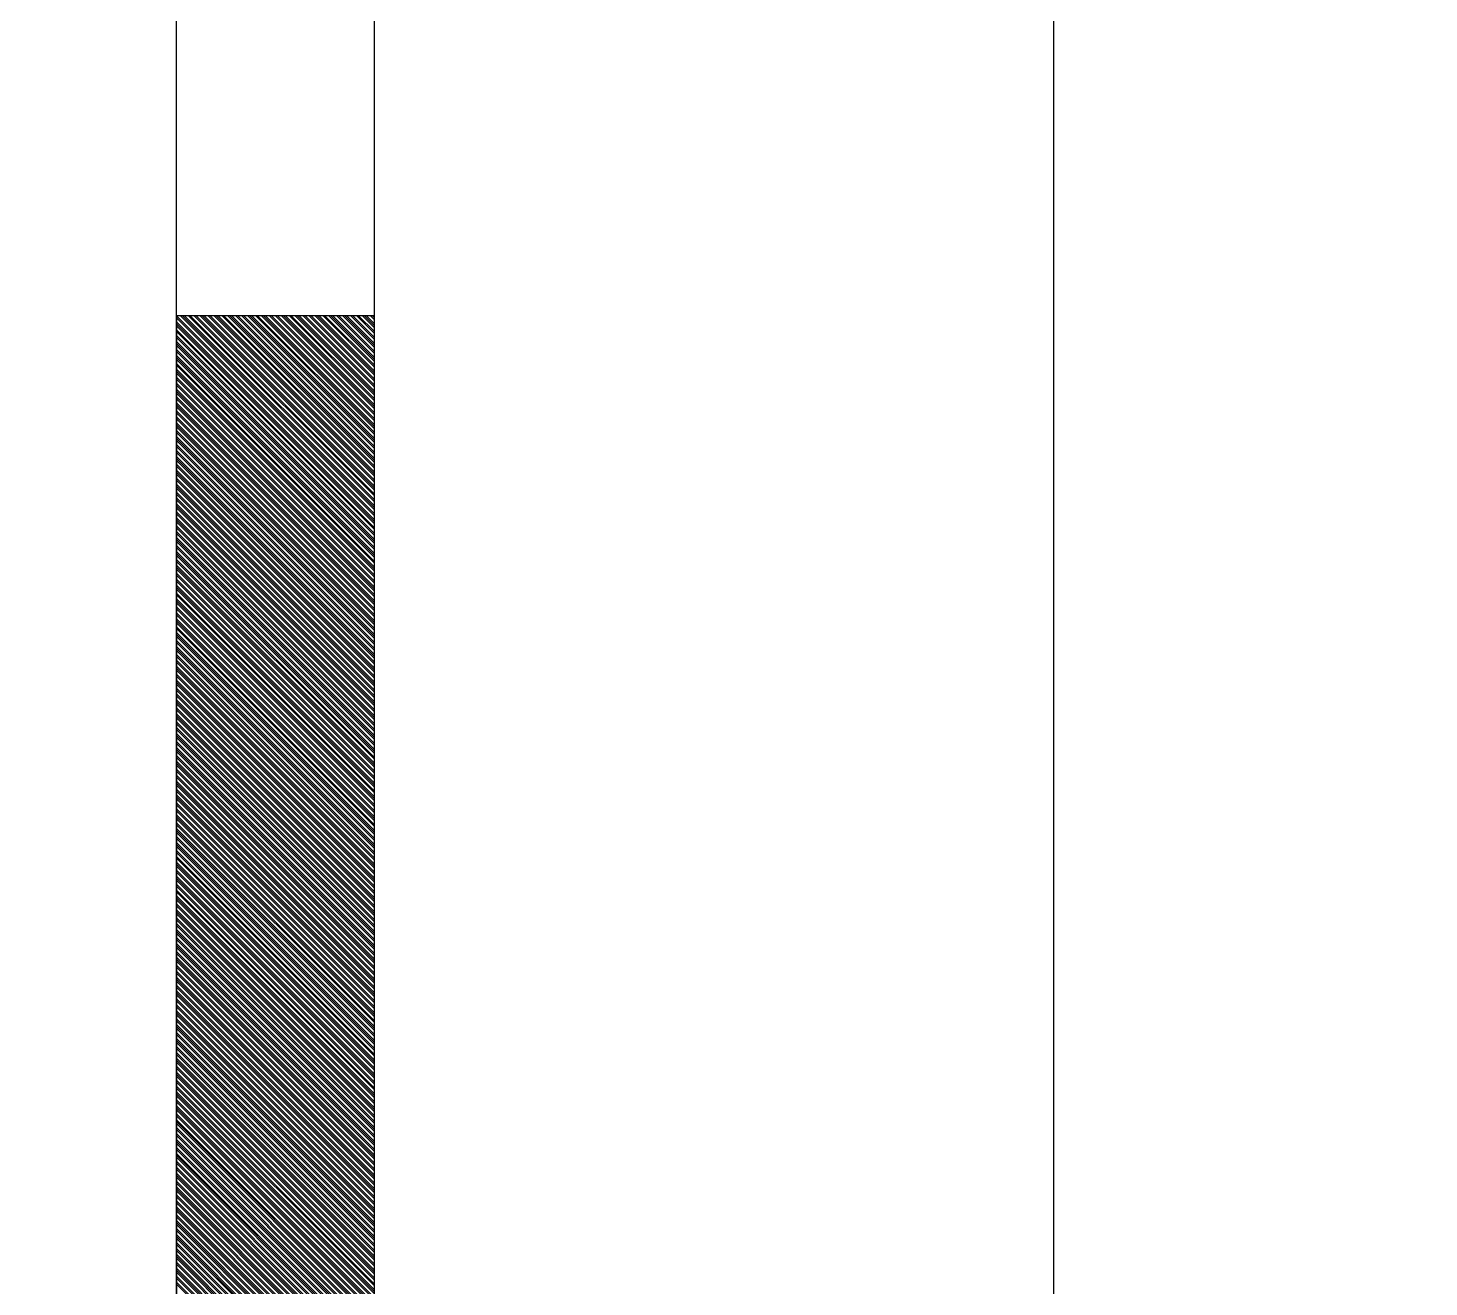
# Model space of a CAD drawing. Extents: x 731154 to 731744, y 4379381 to 4380408.
# Drawn here: x 731392.92 to 731399.99, y 4380316.11 to 4380322.46 of the extents above; entities that cross this region are included whole.
import ezdxf

# ---------------------------------------------------------------- set-up
doc = ezdxf.new("R2010")
doc.units = 0
doc.layers.get('0').update_dxf_attribs({"linetype": 'CONTINUOUS'})

msp = doc.modelspace()

# ---------------------------------------------------------------- linework, layer by layer
at = {"color": 0, "linetype": 'CONTINUOUS'}
for p, q in [((731393.67, 4380281.01), (731393.67, 4380381.01)), ((731393.67, 4380281.01), (731393.67, 4380381.01)), ((731394.67, 4380281.01), (731394.67, 4380381.01)), ((731394.67, 4380281.01), (731394.67, 4380381.01)), ((731394.67, 4380320.01), (731393.67, 4380321.01)), ((731394.67, 4380320.01), (731393.67, 4380321.01)), ((731394.67, 4380320), (731393.67, 4380321)), ((731394.67, 4380320), (731393.67, 4380321)), ((731394.67, 4380320.03), (731393.69, 4380321.01)), ((731394.67, 4380320.03), (731393.69, 4380321.01)), ((731394.67, 4380320.04), (731393.7, 4380321.01)), ((731394.67, 4380320.04), (731393.7, 4380321.01)), ((731394.67, 4380320.05), (731393.71, 4380321.01)), ((731394.67, 4380320.05), (731393.71, 4380321.01)), ((731394.67, 4380320.07), (731393.73, 4380321.01)), ((731394.67, 4380320.07), (731393.73, 4380321.01)), ((731394.67, 4380320.08), (731393.74, 4380321.01)), ((731394.67, 4380320.08), (731393.74, 4380321.01)), ((731394.67, 4380320.1), (731393.76, 4380321.01)), ((731394.67, 4380320.1), (731393.76, 4380321.01)), ((731394.67, 4380320.11), (731393.77, 4380321.01)), ((731394.67, 4380320.11), (731393.77, 4380321.01)), ((731394.67, 4380320.13), (731393.79, 4380321.01)), ((731394.67, 4380320.13), (731393.79, 4380321.01)), ((731394.67, 4380320.14), (731393.8, 4380321.01)), ((731394.67, 4380320.14), (731393.8, 4380321.01)), ((731394.67, 4380320.15), (731393.81, 4380321.01)), ((731394.67, 4380320.15), (731393.81, 4380321.01)), ((731394.67, 4380320.17), (731393.83, 4380321.01)), ((731394.67, 4380320.17), (731393.83, 4380321.01)), ((731394.67, 4380320.18), (731393.84, 4380321.01)), ((731394.67, 4380320.18), (731393.84, 4380321.01)), ((731394.67, 4380320.2), (731393.86, 4380321.01)), ((731394.67, 4380320.2), (731393.86, 4380321.01)), ((731394.67, 4380320.21), (731393.87, 4380321.01)), ((731394.67, 4380320.21), (731393.87, 4380321.01)), ((731394.67, 4380320.22), (731393.88, 4380321.01)), ((731394.67, 4380320.22), (731393.88, 4380321.01)), ((731394.67, 4380320.24), (731393.9, 4380321.01)), ((731394.67, 4380320.24), (731393.9, 4380321.01)), ((731394.67, 4380320.25), (731393.91, 4380321.01)), ((731394.67, 4380320.25), (731393.91, 4380321.01)), ((731394.67, 4380320.27), (731393.93, 4380321.01)), ((731394.67, 4380320.27), (731393.93, 4380321.01)), ((731394.67, 4380320.28), (731393.94, 4380321.01)), ((731394.67, 4380320.28), (731393.94, 4380321.01)), ((731394.67, 4380320.29), (731393.95, 4380321.01)), ((731394.67, 4380320.29), (731393.95, 4380321.01)), ((731394.67, 4380320.31), (731393.97, 4380321.01)), ((731394.67, 4380320.31), (731393.97, 4380321.01)), ((731394.67, 4380320.32), (731393.98, 4380321.01)), ((731394.67, 4380320.32), (731393.98, 4380321.01)), ((731394.67, 4380320.34), (731394, 4380321.01)), ((731394.67, 4380320.34), (731394, 4380321.01)), ((731394.67, 4380320.35), (731394.01, 4380321.01)), ((731394.67, 4380320.35), (731394.01, 4380321.01)), ((731394.67, 4380320.37), (731394.03, 4380321.01)), ((731394.67, 4380320.37), (731394.03, 4380321.01)), ((731394.67, 4380320.38), (731394.04, 4380321.01)), ((731394.67, 4380320.38), (731394.04, 4380321.01)), ((731394.67, 4380320.39), (731394.05, 4380321.01)), ((731394.67, 4380320.39), (731394.05, 4380321.01)), ((731394.67, 4380320.41), (731394.07, 4380321.01)), ((731394.67, 4380320.41), (731394.07, 4380321.01)), ((731394.67, 4380320.42), (731394.08, 4380321.01)), ((731394.67, 4380320.42), (731394.08, 4380321.01)), ((731394.67, 4380320.44), (731394.1, 4380321.01)), ((731394.67, 4380320.44), (731394.1, 4380321.01)), ((731394.67, 4380320.45), (731394.11, 4380321.01)), ((731394.67, 4380320.45), (731394.11, 4380321.01)), ((731394.67, 4380320.46), (731394.12, 4380321.01)), ((731394.67, 4380320.46), (731394.12, 4380321.01)), ((731394.67, 4380320.48), (731394.14, 4380321.01)), ((731394.67, 4380320.48), (731394.14, 4380321.01)), ((731394.67, 4380320.49), (731394.15, 4380321.01)), ((731394.67, 4380320.49), (731394.15, 4380321.01)), ((731394.67, 4380320.51), (731394.17, 4380321.01)), ((731394.67, 4380320.51), (731394.17, 4380321.01)), ((731394.67, 4380320.52), (731394.18, 4380321.01)), ((731394.67, 4380320.52), (731394.18, 4380321.01)), ((731394.67, 4380320.54), (731394.2, 4380321.01)), ((731394.67, 4380320.54), (731394.2, 4380321.01)), ((731394.67, 4380320.55), (731394.21, 4380321.01)), ((731394.67, 4380320.55), (731394.21, 4380321.01)), ((731394.67, 4380320.56), (731394.22, 4380321.01)), ((731394.67, 4380320.56), (731394.22, 4380321.01)), ((731394.67, 4380320.58), (731394.24, 4380321.01)), ((731394.67, 4380320.58), (731394.24, 4380321.01)), ((731394.67, 4380320.59), (731394.25, 4380321.01)), ((731394.67, 4380320.59), (731394.25, 4380321.01)), ((731394.67, 4380320.61), (731394.27, 4380321.01)), ((731394.67, 4380320.61), (731394.27, 4380321.01)), ((731394.67, 4380320.62), (731394.28, 4380321.01)), ((731394.67, 4380320.62), (731394.28, 4380321.01)), ((731394.67, 4380320.63), (731394.29, 4380321.01)), ((731394.67, 4380320.63), (731394.29, 4380321.01)), ((731394.67, 4380320.65), (731394.31, 4380321.01)), ((731394.67, 4380320.65), (731394.31, 4380321.01)), ((731394.67, 4380320.66), (731394.32, 4380321.01)), ((731394.67, 4380320.66), (731394.32, 4380321.01)), ((731394.67, 4380320.68), (731394.34, 4380321.01)), ((731394.67, 4380320.68), (731394.34, 4380321.01)), ((731394.67, 4380320.69), (731394.35, 4380321.01)), ((731394.67, 4380320.69), (731394.35, 4380321.01)), ((731394.67, 4380320.71), (731394.37, 4380321.01)), ((731394.67, 4380320.71), (731394.37, 4380321.01)), ((731394.67, 4380320.72), (731394.38, 4380321.01)), ((731394.67, 4380320.72), (731394.38, 4380321.01)), ((731394.67, 4380320.73), (731394.39, 4380321.01)), ((731394.67, 4380320.73), (731394.39, 4380321.01)), ((731394.67, 4380320.75), (731394.41, 4380321.01)), ((731394.67, 4380320.75), (731394.41, 4380321.01)), ((731394.67, 4380320.76), (731394.42, 4380321.01)), ((731394.67, 4380320.76), (731394.42, 4380321.01)), ((731394.67, 4380320.78), (731394.44, 4380321.01)), ((731394.67, 4380320.78), (731394.44, 4380321.01)), ((731394.67, 4380320.79), (731394.45, 4380321.01)), ((731394.67, 4380320.79), (731394.45, 4380321.01)), ((731394.67, 4380320.8), (731394.46, 4380321.01)), ((731394.67, 4380320.8), (731394.46, 4380321.01)), ((731394.67, 4380320.82), (731394.48, 4380321.01)), ((731394.67, 4380320.82), (731394.48, 4380321.01)), ((731394.67, 4380320.83), (731394.49, 4380321.01)), ((731394.67, 4380320.83), (731394.49, 4380321.01)), ((731394.67, 4380320.85), (731394.51, 4380321.01)), ((731394.67, 4380320.85), (731394.51, 4380321.01)), ((731394.67, 4380320.86), (731394.52, 4380321.01)), ((731394.67, 4380320.86), (731394.52, 4380321.01)), ((731394.67, 4380320.87), (731394.53, 4380321.01)), ((731394.67, 4380320.87), (731394.53, 4380321.01)), ((731394.67, 4380320.89), (731394.55, 4380321.01)), ((731394.67, 4380320.89), (731394.55, 4380321.01)), ((731394.67, 4380320.9), (731394.56, 4380321.01)), ((731394.67, 4380320.9), (731394.56, 4380321.01)), ((731394.67, 4380320.92), (731394.58, 4380321.01)), ((731394.67, 4380320.92), (731394.58, 4380321.01)), ((731394.67, 4380320.93), (731394.59, 4380321.01)), ((731394.67, 4380320.93), (731394.59, 4380321.01)), ((731394.67, 4380320.95), (731394.61, 4380321.01)), ((731394.67, 4380320.95), (731394.61, 4380321.01)), ((731394.67, 4380320.96), (731394.62, 4380321.01)), ((731394.67, 4380320.96), (731394.62, 4380321.01)), ((731394.67, 4380320.97), (731394.63, 4380321.01)), ((731394.67, 4380320.97), (731394.63, 4380321.01)), ((731394.67, 4380320.99), (731394.65, 4380321.01)), ((731394.67, 4380320.99), (731394.65, 4380321.01)), ((731394.67, 4380321), (731394.66, 4380321.01)), ((731394.67, 4380321), (731394.66, 4380321.01)), ((731394.67, 4380319.98), (731393.67, 4380320.98)), ((731394.67, 4380319.98), (731393.67, 4380320.98)), ((731394.67, 4380319.97), (731393.67, 4380320.97)), ((731394.67, 4380319.97), (731393.67, 4380320.97)), ((731394.67, 4380319.96), (731393.67, 4380320.96)), ((731394.67, 4380319.96), (731393.67, 4380320.96)), ((731394.67, 4380319.94), (731393.67, 4380320.94)), ((731394.67, 4380319.94), (731393.67, 4380320.94)), ((731394.67, 4380319.93), (731393.67, 4380320.93)), ((731394.67, 4380319.93), (731393.67, 4380320.93)), ((731394.67, 4380319.91), (731393.67, 4380320.91)), ((731394.67, 4380319.91), (731393.67, 4380320.91)), ((731394.67, 4380319.9), (731393.67, 4380320.9)), ((731394.67, 4380319.9), (731393.67, 4380320.9)), ((731394.67, 4380319.88), (731393.67, 4380320.88)), ((731394.67, 4380319.88), (731393.67, 4380320.88)), ((731394.67, 4380319.87), (731393.67, 4380320.87)), ((731394.67, 4380319.87), (731393.67, 4380320.87)), ((731394.67, 4380319.86), (731393.67, 4380320.86)), ((731394.67, 4380319.86), (731393.67, 4380320.86)), ((731394.67, 4380319.84), (731393.67, 4380320.84)), ((731394.67, 4380319.84), (731393.67, 4380320.84)), ((731394.67, 4380319.83), (731393.67, 4380320.83)), ((731394.67, 4380319.83), (731393.67, 4380320.83)), ((731394.67, 4380319.81), (731393.67, 4380320.81)), ((731394.67, 4380319.81), (731393.67, 4380320.81)), ((731394.67, 4380319.8), (731393.67, 4380320.8)), ((731394.67, 4380319.8), (731393.67, 4380320.8)), ((731394.67, 4380319.79), (731393.67, 4380320.79)), ((731394.67, 4380319.79), (731393.67, 4380320.79)), ((731394.67, 4380319.77), (731393.67, 4380320.77)), ((731394.67, 4380319.77), (731393.67, 4380320.77)), ((731394.67, 4380319.76), (731393.67, 4380320.76)), ((731394.67, 4380319.76), (731393.67, 4380320.76)), ((731394.67, 4380319.74), (731393.67, 4380320.74)), ((731394.67, 4380319.74), (731393.67, 4380320.74)), ((731394.67, 4380319.73), (731393.67, 4380320.73)), ((731394.67, 4380319.73), (731393.67, 4380320.73)), ((731394.67, 4380319.72), (731393.67, 4380320.72)), ((731394.67, 4380319.72), (731393.67, 4380320.72)), ((731394.67, 4380319.7), (731393.67, 4380320.7)), ((731394.67, 4380319.7), (731393.67, 4380320.7)), ((731394.67, 4380319.69), (731393.67, 4380320.69)), ((731394.67, 4380319.69), (731393.67, 4380320.69)), ((731394.67, 4380319.67), (731393.67, 4380320.67)), ((731394.67, 4380319.67), (731393.67, 4380320.67)), ((731394.67, 4380319.66), (731393.67, 4380320.66)), ((731394.67, 4380319.66), (731393.67, 4380320.66)), ((731394.67, 4380319.64), (731393.67, 4380320.64)), ((731394.67, 4380319.64), (731393.67, 4380320.64)), ((731394.67, 4380319.63), (731393.67, 4380320.63)), ((731394.67, 4380319.63), (731393.67, 4380320.63)), ((731394.67, 4380319.62), (731393.67, 4380320.62)), ((731394.67, 4380319.62), (731393.67, 4380320.62)), ((731394.67, 4380319.6), (731393.67, 4380320.6)), ((731394.67, 4380319.6), (731393.67, 4380320.6)), ((731394.67, 4380319.59), (731393.67, 4380320.59)), ((731394.67, 4380319.59), (731393.67, 4380320.59)), ((731394.67, 4380319.57), (731393.67, 4380320.57)), ((731394.67, 4380319.57), (731393.67, 4380320.57)), ((731394.67, 4380319.56), (731393.67, 4380320.56)), ((731394.67, 4380319.56), (731393.67, 4380320.56)), ((731394.67, 4380319.55), (731393.67, 4380320.55)), ((731394.67, 4380319.55), (731393.67, 4380320.55)), ((731394.67, 4380319.53), (731393.67, 4380320.53)), ((731394.67, 4380319.53), (731393.67, 4380320.53)), ((731394.67, 4380319.52), (731393.67, 4380320.52)), ((731394.67, 4380319.52), (731393.67, 4380320.52)), ((731394.67, 4380319.5), (731393.67, 4380320.5)), ((731394.67, 4380319.5), (731393.67, 4380320.5)), ((731394.67, 4380319.49), (731393.67, 4380320.49)), ((731394.67, 4380319.49), (731393.67, 4380320.49)), ((731394.67, 4380319.47), (731393.67, 4380320.47)), ((731394.67, 4380319.47), (731393.67, 4380320.47)), ((731394.67, 4380319.46), (731393.67, 4380320.46)), ((731394.67, 4380319.46), (731393.67, 4380320.46)), ((731394.67, 4380319.45), (731393.67, 4380320.45)), ((731394.67, 4380319.45), (731393.67, 4380320.45)), ((731394.67, 4380319.43), (731393.67, 4380320.43)), ((731394.67, 4380319.43), (731393.67, 4380320.43)), ((731394.67, 4380319.42), (731393.67, 4380320.42)), ((731394.67, 4380319.42), (731393.67, 4380320.42)), ((731394.67, 4380319.4), (731393.67, 4380320.4)), ((731394.67, 4380319.4), (731393.67, 4380320.4)), ((731394.67, 4380319.39), (731393.67, 4380320.39)), ((731394.67, 4380319.39), (731393.67, 4380320.39)), ((731394.67, 4380319.38), (731393.67, 4380320.38)), ((731394.67, 4380319.38), (731393.67, 4380320.38)), ((731394.67, 4380319.36), (731393.67, 4380320.36)), ((731394.67, 4380319.36), (731393.67, 4380320.36)), ((731394.67, 4380319.35), (731393.67, 4380320.35)), ((731394.67, 4380319.35), (731393.67, 4380320.35)), ((731394.67, 4380319.33), (731393.67, 4380320.33)), ((731394.67, 4380319.33), (731393.67, 4380320.33)), ((731394.67, 4380319.32), (731393.67, 4380320.32)), ((731394.67, 4380319.32), (731393.67, 4380320.32)), ((731394.67, 4380319.3), (731393.67, 4380320.3)), ((731394.67, 4380319.3), (731393.67, 4380320.3)), ((731394.67, 4380319.29), (731393.67, 4380320.29)), ((731394.67, 4380319.29), (731393.67, 4380320.29)), ((731394.67, 4380319.28), (731393.67, 4380320.28)), ((731394.67, 4380319.28), (731393.67, 4380320.28)), ((731394.67, 4380319.26), (731393.67, 4380320.26)), ((731394.67, 4380319.26), (731393.67, 4380320.26)), ((731394.67, 4380319.25), (731393.67, 4380320.25)), ((731394.67, 4380319.25), (731393.67, 4380320.25)), ((731394.67, 4380319.23), (731393.67, 4380320.23)), ((731394.67, 4380319.23), (731393.67, 4380320.23)), ((731394.67, 4380319.22), (731393.67, 4380320.22)), ((731394.67, 4380319.22), (731393.67, 4380320.22)), ((731394.67, 4380319.21), (731393.67, 4380320.21)), ((731394.67, 4380319.21), (731393.67, 4380320.21)), ((731394.67, 4380319.19), (731393.67, 4380320.19)), ((731394.67, 4380319.19), (731393.67, 4380320.19)), ((731394.67, 4380319.18), (731393.67, 4380320.18)), ((731394.67, 4380319.18), (731393.67, 4380320.18)), ((731394.67, 4380319.16), (731393.67, 4380320.16)), ((731394.67, 4380319.16), (731393.67, 4380320.16)), ((731394.67, 4380319.15), (731393.67, 4380320.15)), ((731394.67, 4380319.15), (731393.67, 4380320.15)), ((731394.67, 4380319.14), (731393.67, 4380320.14)), ((731394.67, 4380319.14), (731393.67, 4380320.14)), ((731394.67, 4380319.12), (731393.67, 4380320.12)), ((731394.67, 4380319.12), (731393.67, 4380320.12)), ((731394.67, 4380319.11), (731393.67, 4380320.11)), ((731394.67, 4380319.11), (731393.67, 4380320.11)), ((731394.67, 4380319.09), (731393.67, 4380320.09)), ((731394.67, 4380319.09), (731393.67, 4380320.09)), ((731394.67, 4380319.08), (731393.67, 4380320.08)), ((731394.67, 4380319.08), (731393.67, 4380320.08)), ((731394.67, 4380319.06), (731393.67, 4380320.06)), ((731394.67, 4380319.06), (731393.67, 4380320.06)), ((731394.67, 4380319.05), (731393.67, 4380320.05)), ((731394.67, 4380319.05), (731393.67, 4380320.05)), ((731394.67, 4380319.04), (731393.67, 4380320.04)), ((731394.67, 4380319.04), (731393.67, 4380320.04)), ((731394.67, 4380319.02), (731393.67, 4380320.02)), ((731394.67, 4380319.02), (731393.67, 4380320.02)), ((731394.67, 4380319.01), (731393.67, 4380320.01)), ((731394.67, 4380319.01), (731393.67, 4380320.01)), ((731394.67, 4380318.99), (731393.67, 4380319.99)), ((731394.67, 4380318.99), (731393.67, 4380319.99)), ((731394.67, 4380318.98), (731393.67, 4380319.98)), ((731394.67, 4380318.98), (731393.67, 4380319.98)), ((731394.67, 4380318.97), (731393.67, 4380319.97)), ((731394.67, 4380318.97), (731393.67, 4380319.97)), ((731394.67, 4380318.95), (731393.67, 4380319.95)), ((731394.67, 4380318.95), (731393.67, 4380319.95)), ((731394.67, 4380318.94), (731393.67, 4380319.94)), ((731394.67, 4380318.94), (731393.67, 4380319.94)), ((731394.67, 4380318.92), (731393.67, 4380319.92)), ((731394.67, 4380318.92), (731393.67, 4380319.92)), ((731394.67, 4380318.91), (731393.67, 4380319.91)), ((731394.67, 4380318.91), (731393.67, 4380319.91)), ((731394.67, 4380318.89), (731393.67, 4380319.89)), ((731394.67, 4380318.89), (731393.67, 4380319.89)), ((731394.67, 4380318.88), (731393.67, 4380319.88)), ((731394.67, 4380318.88), (731393.67, 4380319.88)), ((731394.67, 4380318.87), (731393.67, 4380319.87)), ((731394.67, 4380318.87), (731393.67, 4380319.87)), ((731394.67, 4380318.85), (731393.67, 4380319.85)), ((731394.67, 4380318.85), (731393.67, 4380319.85)), ((731394.67, 4380318.84), (731393.67, 4380319.84)), ((731394.67, 4380318.84), (731393.67, 4380319.84)), ((731394.67, 4380318.82), (731393.67, 4380319.82)), ((731394.67, 4380318.82), (731393.67, 4380319.82)), ((731394.67, 4380318.81), (731393.67, 4380319.81)), ((731394.67, 4380318.81), (731393.67, 4380319.81)), ((731394.67, 4380318.8), (731393.67, 4380319.8)), ((731394.67, 4380318.8), (731393.67, 4380319.8)), ((731394.67, 4380318.78), (731393.67, 4380319.78)), ((731394.67, 4380318.78), (731393.67, 4380319.78)), ((731394.67, 4380318.77), (731393.67, 4380319.77)), ((731394.67, 4380318.77), (731393.67, 4380319.77)), ((731394.67, 4380318.75), (731393.67, 4380319.75)), ((731394.67, 4380318.75), (731393.67, 4380319.75)), ((731394.67, 4380318.74), (731393.67, 4380319.74)), ((731394.67, 4380318.74), (731393.67, 4380319.74)), ((731394.67, 4380318.73), (731393.67, 4380319.73)), ((731394.67, 4380318.73), (731393.67, 4380319.73)), ((731394.67, 4380318.71), (731393.67, 4380319.71)), ((731394.67, 4380318.71), (731393.67, 4380319.71)), ((731394.67, 4380318.7), (731393.67, 4380319.7)), ((731394.67, 4380318.7), (731393.67, 4380319.7)), ((731394.67, 4380318.68), (731393.67, 4380319.68)), ((731394.67, 4380318.68), (731393.67, 4380319.68)), ((731394.67, 4380318.67), (731393.67, 4380319.67)), ((731394.67, 4380318.67), (731393.67, 4380319.67)), ((731394.67, 4380318.65), (731393.67, 4380319.65)), ((731394.67, 4380318.65), (731393.67, 4380319.65)), ((731394.67, 4380318.64), (731393.67, 4380319.64)), ((731394.67, 4380318.64), (731393.67, 4380319.64)), ((731394.67, 4380318.63), (731393.67, 4380319.63)), ((731394.67, 4380318.63), (731393.67, 4380319.63)), ((731394.67, 4380318.61), (731393.67, 4380319.61)), ((731394.67, 4380318.61), (731393.67, 4380319.61)), ((731394.67, 4380318.6), (731393.67, 4380319.6)), ((731394.67, 4380318.6), (731393.67, 4380319.6)), ((731394.67, 4380318.58), (731393.67, 4380319.58)), ((731394.67, 4380318.58), (731393.67, 4380319.58)), ((731394.67, 4380318.57), (731393.67, 4380319.57)), ((731394.67, 4380318.57), (731393.67, 4380319.57)), ((731394.67, 4380318.56), (731393.67, 4380319.56)), ((731394.67, 4380318.56), (731393.67, 4380319.56)), ((731394.67, 4380318.54), (731393.67, 4380319.54)), ((731394.67, 4380318.54), (731393.67, 4380319.54)), ((731394.67, 4380318.53), (731393.67, 4380319.53)), ((731394.67, 4380318.53), (731393.67, 4380319.53)), ((731394.67, 4380318.51), (731393.67, 4380319.51)), ((731394.67, 4380318.51), (731393.67, 4380319.51)), ((731394.67, 4380318.5), (731393.67, 4380319.5)), ((731394.67, 4380318.5), (731393.67, 4380319.5)), ((731394.67, 4380318.48), (731393.67, 4380319.48)), ((731394.67, 4380318.48), (731393.67, 4380319.48)), ((731394.67, 4380318.47), (731393.67, 4380319.47)), ((731394.67, 4380318.47), (731393.67, 4380319.47)), ((731394.67, 4380318.46), (731393.67, 4380319.46)), ((731394.67, 4380318.46), (731393.67, 4380319.46)), ((731394.67, 4380318.44), (731393.67, 4380319.44)), ((731394.67, 4380318.44), (731393.67, 4380319.44)), ((731394.67, 4380318.43), (731393.67, 4380319.43)), ((731394.67, 4380318.43), (731393.67, 4380319.43)), ((731394.67, 4380318.41), (731393.67, 4380319.41)), ((731394.67, 4380318.41), (731393.67, 4380319.41)), ((731394.67, 4380318.4), (731393.67, 4380319.4)), ((731394.67, 4380318.4), (731393.67, 4380319.4)), ((731394.67, 4380318.39), (731393.67, 4380319.39)), ((731394.67, 4380318.39), (731393.67, 4380319.39)), ((731394.67, 4380318.37), (731393.67, 4380319.37)), ((731394.67, 4380318.37), (731393.67, 4380319.37)), ((731394.67, 4380318.36), (731393.67, 4380319.36)), ((731394.67, 4380318.36), (731393.67, 4380319.36)), ((731394.67, 4380318.34), (731393.67, 4380319.34)), ((731394.67, 4380318.34), (731393.67, 4380319.34)), ((731394.67, 4380318.33), (731393.67, 4380319.33)), ((731394.67, 4380318.33), (731393.67, 4380319.33)), ((731394.67, 4380318.32), (731393.67, 4380319.32)), ((731394.67, 4380318.32), (731393.67, 4380319.32)), ((731394.67, 4380318.3), (731393.67, 4380319.3)), ((731394.67, 4380318.3), (731393.67, 4380319.3)), ((731394.67, 4380318.29), (731393.67, 4380319.29)), ((731394.67, 4380318.29), (731393.67, 4380319.29)), ((731394.67, 4380318.27), (731393.67, 4380319.27)), ((731394.67, 4380318.27), (731393.67, 4380319.27)), ((731394.67, 4380318.26), (731393.67, 4380319.26)), ((731394.67, 4380318.26), (731393.67, 4380319.26)), ((731394.67, 4380318.24), (731393.67, 4380319.24)), ((731394.67, 4380318.24), (731393.67, 4380319.24)), ((731394.67, 4380318.23), (731393.67, 4380319.23)), ((731394.67, 4380318.23), (731393.67, 4380319.23)), ((731394.67, 4380318.22), (731393.67, 4380319.22)), ((731394.67, 4380318.22), (731393.67, 4380319.22)), ((731394.67, 4380318.2), (731393.67, 4380319.2)), ((731394.67, 4380318.2), (731393.67, 4380319.2)), ((731394.67, 4380318.19), (731393.67, 4380319.19)), ((731394.67, 4380318.19), (731393.67, 4380319.19)), ((731394.67, 4380318.17), (731393.67, 4380319.17)), ((731394.67, 4380318.17), (731393.67, 4380319.17)), ((731394.67, 4380318.16), (731393.67, 4380319.16)), ((731394.67, 4380318.16), (731393.67, 4380319.16)), ((731394.67, 4380318.15), (731393.67, 4380319.15)), ((731394.67, 4380318.15), (731393.67, 4380319.15)), ((731394.67, 4380318.13), (731393.67, 4380319.13)), ((731394.67, 4380318.13), (731393.67, 4380319.13)), ((731394.67, 4380318.12), (731393.67, 4380319.12)), ((731394.67, 4380318.12), (731393.67, 4380319.12)), ((731394.67, 4380318.1), (731393.67, 4380319.1)), ((731394.67, 4380318.1), (731393.67, 4380319.1)), ((731394.67, 4380318.09), (731393.67, 4380319.09)), ((731394.67, 4380318.09), (731393.67, 4380319.09)), ((731394.67, 4380318.07), (731393.67, 4380319.07)), ((731394.67, 4380318.07), (731393.67, 4380319.07)), ((731394.67, 4380318.06), (731393.67, 4380319.06)), ((731394.67, 4380318.06), (731393.67, 4380319.06)), ((731394.67, 4380318.05), (731393.67, 4380319.05)), ((731394.67, 4380318.05), (731393.67, 4380319.05)), ((731394.67, 4380318.03), (731393.67, 4380319.03)), ((731394.67, 4380318.03), (731393.67, 4380319.03)), ((731394.67, 4380318.02), (731393.67, 4380319.02)), ((731394.67, 4380318.02), (731393.67, 4380319.02)), ((731394.67, 4380318), (731393.67, 4380319)), ((731394.67, 4380318), (731393.67, 4380319)), ((731394.67, 4380317.99), (731393.67, 4380318.99)), ((731394.67, 4380317.99), (731393.67, 4380318.99)), ((731394.67, 4380317.98), (731393.67, 4380318.98)), ((731394.67, 4380317.98), (731393.67, 4380318.98)), ((731394.67, 4380317.96), (731393.67, 4380318.96)), ((731394.67, 4380317.96), (731393.67, 4380318.96)), ((731394.67, 4380317.95), (731393.67, 4380318.95)), ((731394.67, 4380317.95), (731393.67, 4380318.95)), ((731394.67, 4380317.93), (731393.67, 4380318.93)), ((731394.67, 4380317.93), (731393.67, 4380318.93)), ((731394.67, 4380317.92), (731393.67, 4380318.92)), ((731394.67, 4380317.92), (731393.67, 4380318.92)), ((731394.67, 4380317.9), (731393.67, 4380318.9)), ((731394.67, 4380317.9), (731393.67, 4380318.9)), ((731394.67, 4380317.89), (731393.67, 4380318.89)), ((731394.67, 4380317.89), (731393.67, 4380318.89)), ((731394.67, 4380317.88), (731393.67, 4380318.88)), ((731394.67, 4380317.88), (731393.67, 4380318.88)), ((731394.67, 4380317.86), (731393.67, 4380318.86)), ((731394.67, 4380317.86), (731393.67, 4380318.86)), ((731394.67, 4380317.85), (731393.67, 4380318.85)), ((731394.67, 4380317.85), (731393.67, 4380318.85)), ((731394.67, 4380317.83), (731393.67, 4380318.83)), ((731394.67, 4380317.83), (731393.67, 4380318.83)), ((731394.67, 4380317.82), (731393.67, 4380318.82)), ((731394.67, 4380317.82), (731393.67, 4380318.82)), ((731394.67, 4380317.81), (731393.67, 4380318.81)), ((731394.67, 4380317.81), (731393.67, 4380318.81)), ((731394.67, 4380317.79), (731393.67, 4380318.79)), ((731394.67, 4380317.79), (731393.67, 4380318.79)), ((731394.67, 4380317.78), (731393.67, 4380318.78)), ((731394.67, 4380317.78), (731393.67, 4380318.78)), ((731394.67, 4380317.76), (731393.67, 4380318.76)), ((731394.67, 4380317.76), (731393.67, 4380318.76)), ((731394.67, 4380317.75), (731393.67, 4380318.75)), ((731394.67, 4380317.75), (731393.67, 4380318.75)), ((731394.67, 4380317.74), (731393.67, 4380318.74)), ((731394.67, 4380317.74), (731393.67, 4380318.74)), ((731394.67, 4380317.72), (731393.67, 4380318.72)), ((731394.67, 4380317.72), (731393.67, 4380318.72)), ((731394.67, 4380317.71), (731393.67, 4380318.71)), ((731394.67, 4380317.71), (731393.67, 4380318.71)), ((731394.67, 4380317.69), (731393.67, 4380318.69)), ((731394.67, 4380317.69), (731393.67, 4380318.69)), ((731394.67, 4380317.68), (731393.67, 4380318.68)), ((731394.67, 4380317.68), (731393.67, 4380318.68)), ((731394.67, 4380317.66), (731393.67, 4380318.66)), ((731394.67, 4380317.66), (731393.67, 4380318.66)), ((731394.67, 4380317.65), (731393.67, 4380318.65)), ((731394.67, 4380317.65), (731393.67, 4380318.65)), ((731394.67, 4380317.64), (731393.67, 4380318.64)), ((731394.67, 4380317.64), (731393.67, 4380318.64)), ((731394.67, 4380317.62), (731393.67, 4380318.62)), ((731394.67, 4380317.62), (731393.67, 4380318.62)), ((731394.67, 4380317.61), (731393.67, 4380318.61)), ((731394.67, 4380317.61), (731393.67, 4380318.61)), ((731394.67, 4380317.59), (731393.67, 4380318.59)), ((731394.67, 4380317.59), (731393.67, 4380318.59)), ((731394.67, 4380317.58), (731393.67, 4380318.58)), ((731394.67, 4380317.58), (731393.67, 4380318.58)), ((731394.67, 4380317.57), (731393.67, 4380318.57)), ((731394.67, 4380317.57), (731393.67, 4380318.57)), ((731394.67, 4380317.55), (731393.67, 4380318.55)), ((731394.67, 4380317.55), (731393.67, 4380318.55)), ((731394.67, 4380317.54), (731393.67, 4380318.54)), ((731394.67, 4380317.54), (731393.67, 4380318.54)), ((731394.67, 4380317.52), (731393.67, 4380318.52)), ((731394.67, 4380317.52), (731393.67, 4380318.52)), ((731394.67, 4380317.51), (731393.67, 4380318.51)), ((731394.67, 4380317.51), (731393.67, 4380318.51)), ((731394.67, 4380317.49), (731393.67, 4380318.49)), ((731394.67, 4380317.49), (731393.67, 4380318.49)), ((731394.67, 4380317.48), (731393.67, 4380318.48)), ((731394.67, 4380317.48), (731393.67, 4380318.48)), ((731394.67, 4380317.47), (731393.67, 4380318.47)), ((731394.67, 4380317.47), (731393.67, 4380318.47)), ((731394.67, 4380317.45), (731393.67, 4380318.45)), ((731394.67, 4380317.45), (731393.67, 4380318.45)), ((731394.67, 4380317.44), (731393.67, 4380318.44)), ((731394.67, 4380317.44), (731393.67, 4380318.44)), ((731394.67, 4380317.42), (731393.67, 4380318.42)), ((731394.67, 4380317.42), (731393.67, 4380318.42)), ((731394.67, 4380317.41), (731393.67, 4380318.41)), ((731394.67, 4380317.41), (731393.67, 4380318.41)), ((731394.67, 4380317.4), (731393.67, 4380318.4)), ((731394.67, 4380317.4), (731393.67, 4380318.4)), ((731394.67, 4380317.38), (731393.67, 4380318.38)), ((731394.67, 4380317.38), (731393.67, 4380318.38)), ((731394.67, 4380317.37), (731393.67, 4380318.37)), ((731394.67, 4380317.37), (731393.67, 4380318.37)), ((731394.67, 4380317.35), (731393.67, 4380318.35)), ((731394.67, 4380317.35), (731393.67, 4380318.35)), ((731394.67, 4380317.34), (731393.67, 4380318.34)), ((731394.67, 4380317.34), (731393.67, 4380318.34)), ((731394.67, 4380317.33), (731393.67, 4380318.33)), ((731394.67, 4380317.33), (731393.67, 4380318.33)), ((731394.67, 4380317.31), (731393.67, 4380318.31)), ((731394.67, 4380317.31), (731393.67, 4380318.31)), ((731394.67, 4380317.3), (731393.67, 4380318.3)), ((731394.67, 4380317.3), (731393.67, 4380318.3)), ((731394.67, 4380317.28), (731393.67, 4380318.28)), ((731394.67, 4380317.28), (731393.67, 4380318.28)), ((731394.67, 4380317.27), (731393.67, 4380318.27)), ((731394.67, 4380317.27), (731393.67, 4380318.27)), ((731394.67, 4380317.25), (731393.67, 4380318.25)), ((731394.67, 4380317.25), (731393.67, 4380318.25)), ((731394.67, 4380317.24), (731393.67, 4380318.24)), ((731394.67, 4380317.24), (731393.67, 4380318.24)), ((731394.67, 4380317.23), (731393.67, 4380318.23)), ((731394.67, 4380317.23), (731393.67, 4380318.23)), ((731394.67, 4380317.21), (731393.67, 4380318.21)), ((731394.67, 4380317.21), (731393.67, 4380318.21)), ((731394.67, 4380317.2), (731393.67, 4380318.2)), ((731394.67, 4380317.2), (731393.67, 4380318.2)), ((731394.67, 4380317.18), (731393.67, 4380318.18)), ((731394.67, 4380317.18), (731393.67, 4380318.18)), ((731394.67, 4380317.17), (731393.67, 4380318.17)), ((731394.67, 4380317.17), (731393.67, 4380318.17)), ((731394.67, 4380317.16), (731393.67, 4380318.16)), ((731394.67, 4380317.16), (731393.67, 4380318.16)), ((731394.67, 4380317.14), (731393.67, 4380318.14)), ((731394.67, 4380317.14), (731393.67, 4380318.14)), ((731394.67, 4380317.13), (731393.67, 4380318.13)), ((731394.67, 4380317.13), (731393.67, 4380318.13)), ((731394.67, 4380317.11), (731393.67, 4380318.11)), ((731394.67, 4380317.11), (731393.67, 4380318.11)), ((731394.67, 4380317.1), (731393.67, 4380318.1)), ((731394.67, 4380317.1), (731393.67, 4380318.1)), ((731394.67, 4380317.08), (731393.67, 4380318.08)), ((731394.67, 4380317.08), (731393.67, 4380318.08)), ((731394.67, 4380317.07), (731393.67, 4380318.07)), ((731394.67, 4380317.07), (731393.67, 4380318.07)), ((731394.67, 4380317.06), (731393.67, 4380318.06)), ((731394.67, 4380317.06), (731393.67, 4380318.06)), ((731394.67, 4380317.04), (731393.67, 4380318.04)), ((731394.67, 4380317.04), (731393.67, 4380318.04)), ((731394.67, 4380317.03), (731393.67, 4380318.03)), ((731394.67, 4380317.03), (731393.67, 4380318.03)), ((731394.67, 4380317.01), (731393.67, 4380318.01)), ((731394.67, 4380317.01), (731393.67, 4380318.01)), ((731394.67, 4380317), (731393.67, 4380318)), ((731394.67, 4380317), (731393.67, 4380318)), ((731394.67, 4380316.99), (731393.67, 4380317.99)), ((731394.67, 4380316.99), (731393.67, 4380317.99)), ((731394.67, 4380316.97), (731393.67, 4380317.97)), ((731394.67, 4380316.97), (731393.67, 4380317.97)), ((731394.67, 4380316.96), (731393.67, 4380317.96)), ((731394.67, 4380316.96), (731393.67, 4380317.96)), ((731394.67, 4380316.94), (731393.67, 4380317.94)), ((731394.67, 4380316.94), (731393.67, 4380317.94)), ((731394.67, 4380316.93), (731393.67, 4380317.93)), ((731394.67, 4380316.93), (731393.67, 4380317.93)), ((731394.67, 4380316.91), (731393.67, 4380317.91)), ((731394.67, 4380316.91), (731393.67, 4380317.91)), ((731394.67, 4380316.9), (731393.67, 4380317.9)), ((731394.67, 4380316.9), (731393.67, 4380317.9)), ((731394.67, 4380316.89), (731393.67, 4380317.89)), ((731394.67, 4380316.89), (731393.67, 4380317.89)), ((731394.67, 4380316.87), (731393.67, 4380317.87)), ((731394.67, 4380316.87), (731393.67, 4380317.87)), ((731394.67, 4380316.86), (731393.67, 4380317.86)), ((731394.67, 4380316.86), (731393.67, 4380317.86)), ((731394.67, 4380316.84), (731393.67, 4380317.84)), ((731394.67, 4380316.84), (731393.67, 4380317.84)), ((731394.67, 4380316.83), (731393.67, 4380317.83)), ((731394.67, 4380316.83), (731393.67, 4380317.83)), ((731394.67, 4380316.82), (731393.67, 4380317.82)), ((731394.67, 4380316.82), (731393.67, 4380317.82)), ((731394.67, 4380316.8), (731393.67, 4380317.8)), ((731394.67, 4380316.8), (731393.67, 4380317.8)), ((731394.67, 4380316.79), (731393.67, 4380317.79)), ((731394.67, 4380316.79), (731393.67, 4380317.79)), ((731394.67, 4380316.77), (731393.67, 4380317.77)), ((731394.67, 4380316.77), (731393.67, 4380317.77)), ((731394.67, 4380316.76), (731393.67, 4380317.76)), ((731394.67, 4380316.76), (731393.67, 4380317.76)), ((731394.67, 4380316.75), (731393.67, 4380317.75)), ((731394.67, 4380316.75), (731393.67, 4380317.75)), ((731394.67, 4380316.73), (731393.67, 4380317.73)), ((731394.67, 4380316.73), (731393.67, 4380317.73)), ((731394.67, 4380316.72), (731393.67, 4380317.72)), ((731394.67, 4380316.72), (731393.67, 4380317.72)), ((731394.67, 4380316.7), (731393.67, 4380317.7)), ((731394.67, 4380316.7), (731393.67, 4380317.7)), ((731394.67, 4380316.69), (731393.67, 4380317.69)), ((731394.67, 4380316.69), (731393.67, 4380317.69)), ((731394.67, 4380316.67), (731393.67, 4380317.67)), ((731394.67, 4380316.67), (731393.67, 4380317.67)), ((731394.67, 4380316.66), (731393.67, 4380317.66)), ((731394.67, 4380316.66), (731393.67, 4380317.66)), ((731394.67, 4380316.65), (731393.67, 4380317.65)), ((731394.67, 4380316.65), (731393.67, 4380317.65)), ((731394.67, 4380316.63), (731393.67, 4380317.63)), ((731394.67, 4380316.63), (731393.67, 4380317.63)), ((731394.67, 4380316.62), (731393.67, 4380317.62)), ((731394.67, 4380316.62), (731393.67, 4380317.62)), ((731394.67, 4380316.6), (731393.67, 4380317.6)), ((731394.67, 4380316.6), (731393.67, 4380317.6)), ((731394.67, 4380316.59), (731393.67, 4380317.59)), ((731394.67, 4380316.59), (731393.67, 4380317.59)), ((731394.67, 4380316.58), (731393.67, 4380317.58)), ((731394.67, 4380316.58), (731393.67, 4380317.58)), ((731394.67, 4380316.56), (731393.67, 4380317.56)), ((731394.67, 4380316.56), (731393.67, 4380317.56)), ((731394.67, 4380316.55), (731393.67, 4380317.55)), ((731394.67, 4380316.55), (731393.67, 4380317.55)), ((731394.67, 4380316.53), (731393.67, 4380317.53)), ((731394.67, 4380316.53), (731393.67, 4380317.53)), ((731394.67, 4380316.52), (731393.67, 4380317.52)), ((731394.67, 4380316.52), (731393.67, 4380317.52)), ((731394.67, 4380316.5), (731393.67, 4380317.5)), ((731394.67, 4380316.5), (731393.67, 4380317.5)), ((731394.67, 4380316.49), (731393.67, 4380317.49)), ((731394.67, 4380316.49), (731393.67, 4380317.49)), ((731394.67, 4380316.48), (731393.67, 4380317.48)), ((731394.67, 4380316.48), (731393.67, 4380317.48)), ((731394.67, 4380316.46), (731393.67, 4380317.46)), ((731394.67, 4380316.46), (731393.67, 4380317.46)), ((731394.67, 4380316.45), (731393.67, 4380317.45)), ((731394.67, 4380316.45), (731393.67, 4380317.45)), ((731394.67, 4380316.43), (731393.67, 4380317.43)), ((731394.67, 4380316.43), (731393.67, 4380317.43)), ((731394.67, 4380316.42), (731393.67, 4380317.42)), ((731394.67, 4380316.42), (731393.67, 4380317.42)), ((731394.67, 4380316.41), (731393.67, 4380317.41)), ((731394.67, 4380316.41), (731393.67, 4380317.41)), ((731394.67, 4380316.39), (731393.67, 4380317.39)), ((731394.67, 4380316.39), (731393.67, 4380317.39)), ((731394.67, 4380316.38), (731393.67, 4380317.38)), ((731394.67, 4380316.38), (731393.67, 4380317.38)), ((731394.67, 4380316.36), (731393.67, 4380317.36)), ((731394.67, 4380316.36), (731393.67, 4380317.36)), ((731394.67, 4380316.35), (731393.67, 4380317.35)), ((731394.67, 4380316.35), (731393.67, 4380317.35)), ((731394.67, 4380316.34), (731393.67, 4380317.34)), ((731394.67, 4380316.34), (731393.67, 4380317.34)), ((731394.67, 4380316.32), (731393.67, 4380317.32)), ((731394.67, 4380316.32), (731393.67, 4380317.32)), ((731394.67, 4380316.31), (731393.67, 4380317.31)), ((731394.67, 4380316.31), (731393.67, 4380317.31)), ((731394.67, 4380316.29), (731393.67, 4380317.29)), ((731394.67, 4380316.29), (731393.67, 4380317.29)), ((731394.67, 4380316.28), (731393.67, 4380317.28)), ((731394.67, 4380316.28), (731393.67, 4380317.28)), ((731394.67, 4380316.26), (731393.67, 4380317.26)), ((731394.67, 4380316.26), (731393.67, 4380317.26)), ((731394.67, 4380316.25), (731393.67, 4380317.25)), ((731394.67, 4380316.25), (731393.67, 4380317.25)), ((731394.67, 4380316.24), (731393.67, 4380317.24)), ((731394.67, 4380316.24), (731393.67, 4380317.24)), ((731394.67, 4380316.22), (731393.67, 4380317.22)), ((731394.67, 4380316.22), (731393.67, 4380317.22)), ((731394.67, 4380316.21), (731393.67, 4380317.21)), ((731394.67, 4380316.21), (731393.67, 4380317.21)), ((731394.67, 4380316.19), (731393.67, 4380317.19)), ((731394.67, 4380316.19), (731393.67, 4380317.19)), ((731394.67, 4380316.18), (731393.67, 4380317.18)), ((731394.67, 4380316.18), (731393.67, 4380317.18)), ((731394.67, 4380316.17), (731393.67, 4380317.17)), ((731394.67, 4380316.17), (731393.67, 4380317.17)), ((731394.67, 4380316.15), (731393.67, 4380317.15)), ((731394.67, 4380316.15), (731393.67, 4380317.15)), ((731394.67, 4380316.14), (731393.67, 4380317.14)), ((731394.67, 4380316.14), (731393.67, 4380317.14)), ((731394.67, 4380316.12), (731393.67, 4380317.12)), ((731394.67, 4380316.12), (731393.67, 4380317.12)), ((731394.67, 4380316.11), (731393.67, 4380317.11)), ((731394.67, 4380316.11), (731393.67, 4380317.11)), ((731394.67, 4380316.09), (731393.67, 4380317.09)), ((731394.67, 4380316.09), (731393.67, 4380317.09)), ((731394.67, 4380316.08), (731393.67, 4380317.08)), ((731394.67, 4380316.08), (731393.67, 4380317.08)), ((731394.67, 4380316.07), (731393.67, 4380317.07)), ((731394.67, 4380316.07), (731393.67, 4380317.07)), ((731394.67, 4380316.05), (731393.67, 4380317.05)), ((731394.67, 4380316.05), (731393.67, 4380317.05)), ((731394.67, 4380316.04), (731393.67, 4380317.04)), ((731394.67, 4380316.04), (731393.67, 4380317.04)), ((731394.67, 4380316.02), (731393.67, 4380317.02)), ((731394.67, 4380316.02), (731393.67, 4380317.02)), ((731394.67, 4380316.01), (731393.67, 4380317.01)), ((731394.67, 4380316.01), (731393.67, 4380317.01)), ((731394.67, 4380316), (731393.67, 4380317)), ((731394.67, 4380316), (731393.67, 4380317)), ((731394.67, 4380315.98), (731393.67, 4380316.98)), ((731394.67, 4380315.98), (731393.67, 4380316.98)), ((731394.67, 4380315.97), (731393.67, 4380316.97)), ((731394.67, 4380315.97), (731393.67, 4380316.97)), ((731394.67, 4380315.95), (731393.67, 4380316.95)), ((731394.67, 4380315.95), (731393.67, 4380316.95)), ((731394.67, 4380315.94), (731393.67, 4380316.94)), ((731394.67, 4380315.94), (731393.67, 4380316.94)), ((731394.67, 4380315.93), (731393.67, 4380316.93)), ((731394.67, 4380315.93), (731393.67, 4380316.93)), ((731394.67, 4380315.91), (731393.67, 4380316.91)), ((731394.67, 4380315.91), (731393.67, 4380316.91)), ((731394.67, 4380315.9), (731393.67, 4380316.9)), ((731394.67, 4380315.9), (731393.67, 4380316.9)), ((731394.67, 4380315.88), (731393.67, 4380316.88)), ((731394.67, 4380315.88), (731393.67, 4380316.88)), ((731394.67, 4380315.87), (731393.67, 4380316.87)), ((731394.67, 4380315.87), (731393.67, 4380316.87)), ((731394.67, 4380315.85), (731393.67, 4380316.85)), ((731394.67, 4380315.85), (731393.67, 4380316.85)), ((731394.67, 4380315.84), (731393.67, 4380316.84)), ((731394.67, 4380315.84), (731393.67, 4380316.84)), ((731394.67, 4380315.83), (731393.67, 4380316.83)), ((731394.67, 4380315.83), (731393.67, 4380316.83)), ((731394.67, 4380315.81), (731393.67, 4380316.81)), ((731394.67, 4380315.81), (731393.67, 4380316.81)), ((731394.67, 4380315.8), (731393.67, 4380316.8)), ((731394.67, 4380315.8), (731393.67, 4380316.8)), ((731394.67, 4380315.78), (731393.67, 4380316.78)), ((731394.67, 4380315.78), (731393.67, 4380316.78)), ((731394.67, 4380315.77), (731393.67, 4380316.77)), ((731394.67, 4380315.77), (731393.67, 4380316.77)), ((731394.67, 4380315.76), (731393.67, 4380316.76)), ((731394.67, 4380315.76), (731393.67, 4380316.76)), ((731394.67, 4380315.74), (731393.67, 4380316.74)), ((731394.67, 4380315.74), (731393.67, 4380316.74)), ((731394.67, 4380315.73), (731393.67, 4380316.73)), ((731394.67, 4380315.73), (731393.67, 4380316.73)), ((731394.67, 4380315.71), (731393.67, 4380316.71)), ((731394.67, 4380315.71), (731393.67, 4380316.71)), ((731394.67, 4380315.7), (731393.67, 4380316.7)), ((731394.67, 4380315.7), (731393.67, 4380316.7)), ((731394.67, 4380315.68), (731393.67, 4380316.68)), ((731394.67, 4380315.68), (731393.67, 4380316.68)), ((731394.67, 4380315.67), (731393.67, 4380316.67)), ((731394.67, 4380315.67), (731393.67, 4380316.67)), ((731394.67, 4380315.66), (731393.67, 4380316.66)), ((731394.67, 4380315.66), (731393.67, 4380316.66)), ((731394.67, 4380315.64), (731393.67, 4380316.64)), ((731394.67, 4380315.64), (731393.67, 4380316.64)), ((731394.67, 4380315.63), (731393.67, 4380316.63)), ((731394.67, 4380315.63), (731393.67, 4380316.63)), ((731394.67, 4380315.61), (731393.67, 4380316.61)), ((731394.67, 4380315.61), (731393.67, 4380316.61)), ((731394.67, 4380315.6), (731393.67, 4380316.6)), ((731394.67, 4380315.6), (731393.67, 4380316.6)), ((731394.67, 4380315.59), (731393.67, 4380316.59)), ((731394.67, 4380315.59), (731393.67, 4380316.59)), ((731394.67, 4380315.57), (731393.67, 4380316.57)), ((731394.67, 4380315.57), (731393.67, 4380316.57)), ((731394.67, 4380315.56), (731393.67, 4380316.56)), ((731394.67, 4380315.56), (731393.67, 4380316.56)), ((731394.67, 4380315.54), (731393.67, 4380316.54)), ((731394.67, 4380315.54), (731393.67, 4380316.54)), ((731394.67, 4380315.53), (731393.67, 4380316.53)), ((731394.67, 4380315.53), (731393.67, 4380316.53)), ((731394.67, 4380315.51), (731393.67, 4380316.51)), ((731394.67, 4380315.51), (731393.67, 4380316.51)), ((731394.67, 4380315.5), (731393.67, 4380316.5)), ((731394.67, 4380315.5), (731393.67, 4380316.5)), ((731394.67, 4380315.49), (731393.67, 4380316.49)), ((731394.67, 4380315.49), (731393.67, 4380316.49)), ((731394.67, 4380315.47), (731393.67, 4380316.47)), ((731394.67, 4380315.47), (731393.67, 4380316.47)), ((731394.67, 4380315.46), (731393.67, 4380316.46)), ((731394.67, 4380315.46), (731393.67, 4380316.46)), ((731394.67, 4380315.44), (731393.67, 4380316.44)), ((731394.67, 4380315.44), (731393.67, 4380316.44)), ((731394.67, 4380315.43), (731393.67, 4380316.43)), ((731394.67, 4380315.43), (731393.67, 4380316.43)), ((731394.67, 4380315.42), (731393.67, 4380316.42)), ((731394.67, 4380315.42), (731393.67, 4380316.42)), ((731394.67, 4380315.4), (731393.67, 4380316.4)), ((731394.67, 4380315.4), (731393.67, 4380316.4)), ((731394.67, 4380315.39), (731393.67, 4380316.39)), ((731394.67, 4380315.39), (731393.67, 4380316.39)), ((731394.67, 4380315.37), (731393.67, 4380316.37)), ((731394.67, 4380315.37), (731393.67, 4380316.37)), ((731394.67, 4380315.36), (731393.67, 4380316.36)), ((731394.67, 4380315.36), (731393.67, 4380316.36)), ((731394.67, 4380315.35), (731393.67, 4380316.35)), ((731394.67, 4380315.35), (731393.67, 4380316.35)), ((731394.67, 4380315.33), (731393.67, 4380316.33)), ((731394.67, 4380315.33), (731393.67, 4380316.33)), ((731394.67, 4380315.32), (731393.67, 4380316.32)), ((731394.67, 4380315.32), (731393.67, 4380316.32)), ((731394.67, 4380315.3), (731393.67, 4380316.3)), ((731394.67, 4380315.3), (731393.67, 4380316.3)), ((731394.67, 4380315.29), (731393.67, 4380316.29)), ((731394.67, 4380315.29), (731393.67, 4380316.29)), ((731394.67, 4380315.27), (731393.67, 4380316.27)), ((731394.67, 4380315.27), (731393.67, 4380316.27)), ((731394.67, 4380315.26), (731393.67, 4380316.26)), ((731394.67, 4380315.26), (731393.67, 4380316.26)), ((731394.67, 4380315.25), (731393.67, 4380316.25)), ((731394.67, 4380315.25), (731393.67, 4380316.25)), ((731394.67, 4380315.23), (731393.67, 4380316.23)), ((731394.67, 4380315.23), (731393.67, 4380316.23)), ((731394.67, 4380315.22), (731393.67, 4380316.22)), ((731394.67, 4380315.22), (731393.67, 4380316.22)), ((731394.67, 4380315.2), (731393.67, 4380316.2)), ((731394.67, 4380315.2), (731393.67, 4380316.2)), ((731394.67, 4380315.19), (731393.67, 4380316.19)), ((731394.67, 4380315.19), (731393.67, 4380316.19)), ((731394.67, 4380315.18), (731393.67, 4380316.18)), ((731394.67, 4380315.18), (731393.67, 4380316.18)), ((731394.67, 4380315.16), (731393.67, 4380316.16)), ((731394.67, 4380315.16), (731393.67, 4380316.16)), ((731394.67, 4380315.15), (731393.67, 4380316.15)), ((731394.67, 4380315.15), (731393.67, 4380316.15)), ((731394.67, 4380315.13), (731393.67, 4380316.13)), ((731394.67, 4380315.13), (731393.67, 4380316.13)), ((731394.67, 4380315.12), (731393.67, 4380316.12)), ((731394.67, 4380315.12), (731393.67, 4380316.12))]:
    msp.add_line(p, q, dxfattribs=at)
msp.add_lwpolyline([(731394.67, 4380311.01), (731394.67, 4380321.01), (731393.67, 4380321.01), (731393.67, 4380311.01)], close=True, dxfattribs=at)
msp.add_lwpolyline([(731394.67, 4380311.01), (731394.67, 4380321.01), (731393.67, 4380321.01), (731393.67, 4380311.01)], close=True, dxfattribs=at)

# ---------------------------------------------------------------- meshes
mesh = msp.add_polyface(dxfattribs=at)
corners = [(731154.5, 4379381), (731154.5, 4379381), (731154.5, 4379571.9618), (731462.5, 4379381), (731154.5, 4379746.4935), (731744, 4379381), (731154.5, 4380407.5), (731744, 4380042.0065), (731744, 4380407.5)]
mesh.append_faces([[corners[k] for k in face] for face in [(0, 1, 3, 2), (2, 3, 5, 4), (4, 5, 7, 6), (6, 7, 8, 8)]], dxfattribs={"vtx0": -1, "vtx2": -1, "color": 0})
mesh = msp.add_polyface(dxfattribs=at)
corners = [(731164.5, 4380221), (731164.5, 4380221), (731164.5, 4380395.2713), (731445.58, 4380221), (731164.5, 4380401.5), (731445.58, 4380227.2287), (731445.58, 4380401.5)]
mesh.append_faces([[corners[k] for k in face] for face in [(0, 1, 3, 2), (2, 3, 5, 4), (4, 5, 6, 6)]], dxfattribs={"vtx0": -1, "vtx2": -1, "color": 0})
mesh = msp.add_polyface(dxfattribs=at)
corners = [(731388.23, 4380228.19), (731388.23, 4380228.19), (731388.23, 4380234.3095), (731398.1, 4380228.19), (731388.23, 4380394.66), (731398.1, 4380388.5405), (731398.1, 4380394.66)]
mesh.append_faces([[corners[k] for k in face] for face in [(0, 1, 3, 2), (2, 3, 5, 4), (4, 5, 6, 6)]], dxfattribs={"vtx0": -1, "vtx2": -1, "color": 0})

doc.saveas('drawing.dxf')
